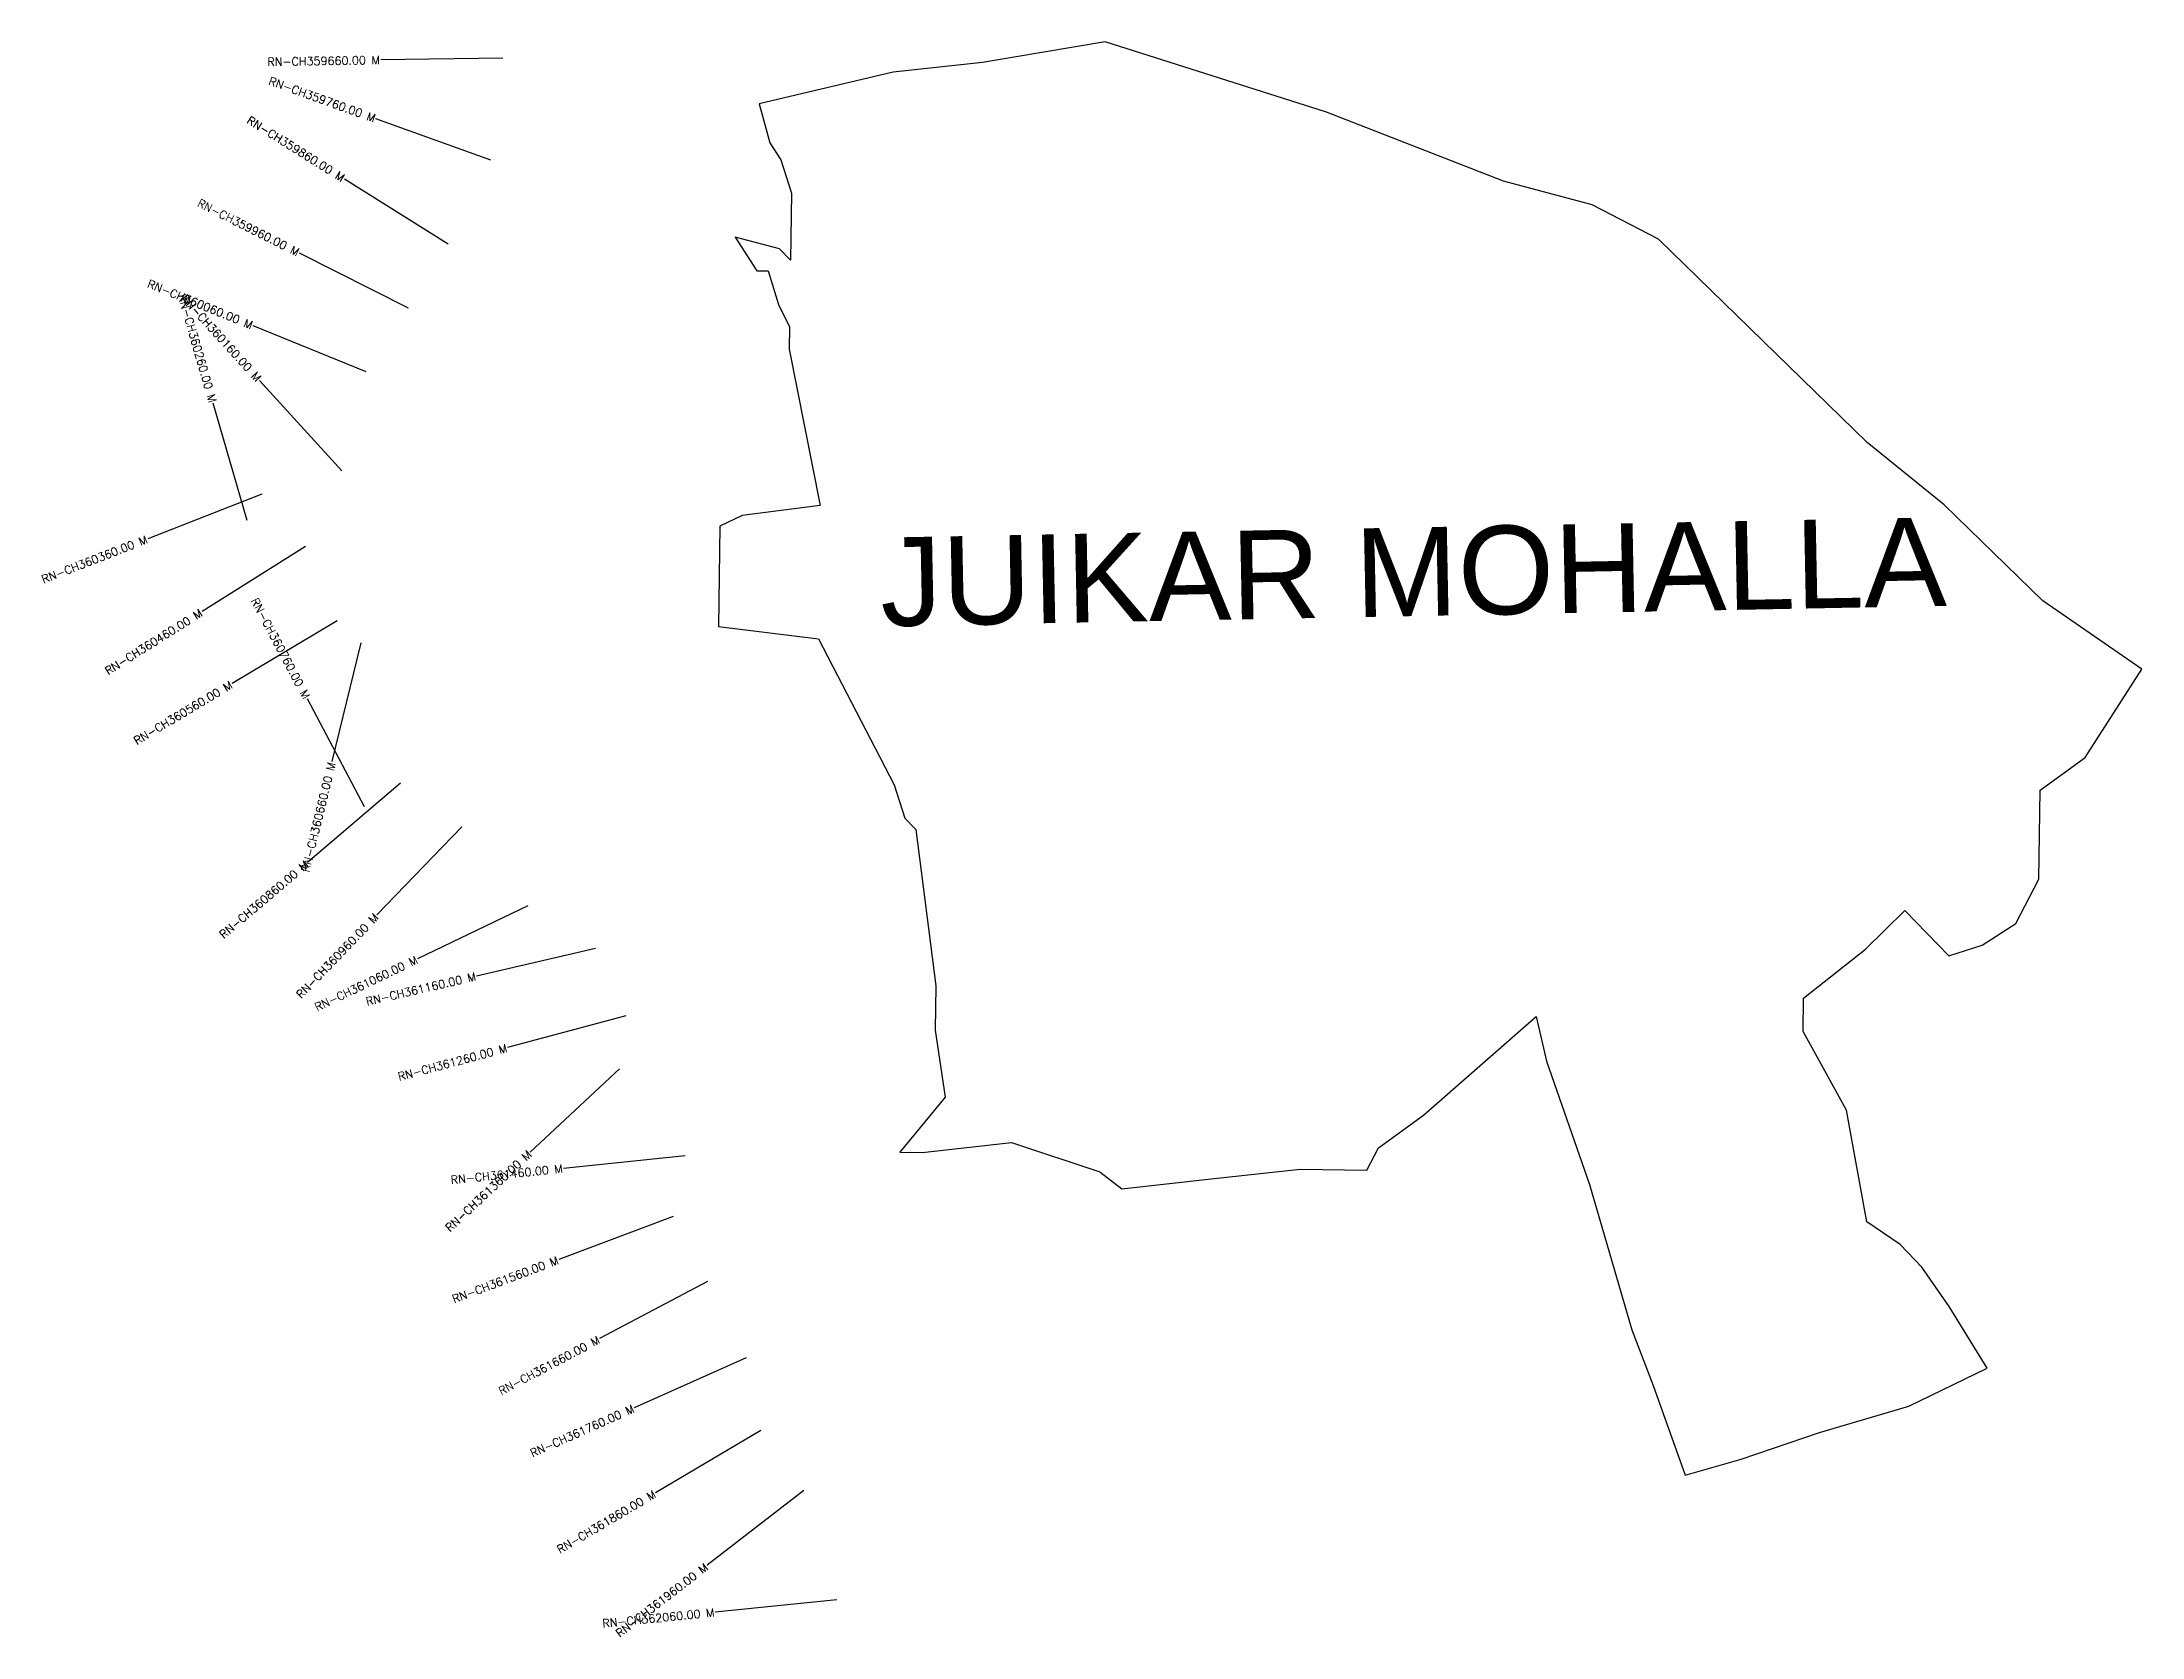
# Model space of a CAD drawing. Header units: metres. Extents: x 297133 to 299709, y 1971937 to 1973893.
import ezdxf
from ezdxf.enums import TextEntityAlignment as Align

# ---------------------------------------------------------------- set-up
doc = ezdxf.new("R2010")
doc.units = ezdxf.units.M
doc.header["$MEASUREMENT"] = 0
for name, color, linetype in [('CS', 134, 'Continuous'), ('CSMark', 6, 'Continuous'), ('VILLAGE BOUNDRY', 10, 'Continuous'), ('VILLAGE NAME', 250, 'Continuous')]:
    doc.layers.add(name, color=color, linetype=linetype)
doc.styles.get("Standard").update_dxf_attribs({"font": 'simplex.shx'})

msp = doc.modelspace()

# ---------------------------------------------------------------- linework, layer by layer
at = {"layer": 'CS'}
for p, q in [((297698.2, 1973873.8), (297548.3, 1973871.4)), ((297683.4, 1973748.4), (297542.3, 1973799.3)), ((297630.9, 1973645.7), (297503.7, 1973725.2)), ((297582.5, 1973567), (297448.6, 1973634.5)), ((297530.6, 1973488.8), (297391.7, 1973545.3)), ((297500.6, 1973367.5), (297399.7, 1973478.5)), ((297384.5, 1973306.4), (297342.8, 1973450.5)), ((297402.3, 1973338.7), (297262.5, 1973284.3)), ((297456.1, 1973274.8), (297329.1, 1973195)), ((297494.7, 1973183.6), (297365.9, 1973106.6)), ((297523.8, 1973156.6), (297488.5, 1973010.9)), ((297528.6, 1972955.5), (297458.3, 1973087.9)), ((297572.6, 1972984.3), (297458.4, 1972887.1)), ((297647.9, 1972930.9), (297543.7, 1972822.9)), ((297728.8, 1972833.9), (297593.6, 1972769.1)), ((297811.9, 1972781.8), (297665.8, 1972747.8)), ((297848.9, 1972698.9), (297704.1, 1972660.1)), ((297841.5, 1972634.1), (297731.8, 1972531.9)), ((297921.8, 1972527.4), (297772.6, 1972512)), ((297907.1, 1972453.1), (297766.8, 1972400.2)), ((297949.4, 1972373.4), (297816.9, 1972303.1)), ((297996.6, 1972279.4), (297859.5, 1972218.4)), ((298014.6, 1972190.4), (297885.4, 1972114.1)), ((298067.4, 1972116.8), (297948.7, 1972025.1)), ((298107.9, 1971982.6), (297958.7, 1971967.6))]:
    msp.add_line(p, q, dxfattribs=at)
at = {"layer": 'VILLAGE BOUNDRY'}
msp.add_lwpolyline([(299466.6, 1973325.7), (299372.1, 1973402.1), (299116.3, 1973651.6), (299035, 1973693.7), (298926.2, 1973722.6), (298709, 1973807.6), (298437.2, 1973893.5), (298286.6, 1973868.3), (298177.2, 1973856.3), (298012.9, 1973817.7), (298025.8, 1973769.7), (298039.2, 1973749), (298052.2, 1973707.9), (298051.1, 1973626), (298037.6, 1973639.8), (297983.2, 1973654.2), (298009.9, 1973612.9), (298023.6, 1973612.7), (298036.6, 1973571.6), (298049.9, 1973544.1), (298049.5, 1973516.8), (298087.7, 1973325.1), (297991.9, 1973312.8), (297964.5, 1973299.6), (297962.7, 1973176.7), (298085.3, 1973161.3), (298178.3, 1972982.5), (298191.4, 1972941.3), (298204.8, 1972927.5), (298229.4, 1972736), (298228.6, 1972681.4), (298241, 1972599.3), (298185.5, 1972531.8), (298212.8, 1972531.4), (298322.2, 1972543.5), (298430.9, 1972507.8), (298457.8, 1972486.9), (298567.2, 1972499), (298676.6, 1972511.1), (298758.5, 1972509.9), (298772.6, 1972537), (298827.8, 1972577.2), (298966.1, 1972698.1), (298978.9, 1972643.3), (299031.4, 1972492.3), (299083.4, 1972314.1), (299109.7, 1972245.5), (299149.1, 1972135.7), (299217.6, 1972155.1), (299313.6, 1972187.9), (299423.4, 1972220.5), (299519.6, 1972266.9), (299472.9, 1972342.6), (299439.5, 1972390.9), (299412.6, 1972418.6), (299372, 1972446.4), (299346.7, 1972583.3), (299293.5, 1972679.7), (299294, 1972720.6), (299370, 1972781), (299418.5, 1972828.1), (299472.3, 1972772.7), (299513.4, 1972785.7), (299554.8, 1972812.4), (299582.8, 1972866.6), (299584.4, 1972975.8), (299639.6, 1973016), (299709.4, 1973124.2), (299587.8, 1973207.9)], close=True, dxfattribs=at)

# ---------------------------------------------------------------- texts
at = {"layer": 'CSMark'}
for s, rotation, p in [('RN-CH359660.00 M', 0.9247, (297547.3, 1973871.4)), ('RN-CH359760.00 M', 340.1896, (297541.4, 1973799.6)), ('RN-CH359860.00 M', 327.9795, (297502.8, 1973725.8)), ('RN-CH359960.00 M', 333.2379, (297447.7, 1973634.9)), ('RN-CH360060.00 M', 337.8608, (297390.7, 1973545.7)), ('RN-CH360260.00 M', 286.1481, (297342.5, 1973451.5)), ('RN-CH360160.00 M', 312.2559, (297399.1, 1973479.2)), ('RN-CH360360.00 M', 21.2624, (297261.5, 1973283.9)), ('RN-CH360760.00 M', 297.9643, (297457.8, 1973088.8)), ('RN-CH360460.00 M', 32.1681, (297328.2, 1973194.4)), ('RN-CH360560.00 M', 30.8816, (297365.1, 1973106.1)), ('RN-CH360660.00 M', 76.3806, (297488.2, 1973009.9)), ('RN-CH360860.00 M', 40.4172, (297457.6, 1972886.4)), ('RN-CH360960.00 M', 46.0434, (297543, 1972822.2)), ('RN-CH361060.00 M', 25.6272, (297592.7, 1972768.6)), ('RN-CH361160.00 M', 13.0853, (297664.8, 1972747.6)), ('RN-CH361260.00 M', 15.0023, (297703.1, 1972659.8)), ('RN-CH361360.00 M', 42.9504, (297731, 1972531.2)), ('RN-CH361460.00 M', 5.8965, (297771.6, 1972511.9)), ('RN-CH361560.00 M', 20.6514, (297765.8, 1972399.8)), ('RN-CH361660.00 M', 27.9289, (297816, 1972302.6)), ('RN-CH361760.00 M', 24.0012, (297858.6, 1972218)), ('RN-CH361860.00 M', 30.5837, (297884.6, 1972113.6)), ('RN-CH361960.00 M', 37.6947, (297947.9, 1972024.5)), ('RN-CH362060.00 M', 5.7334, (297957.7, 1971967.5))]:
    msp.add_text(s, height=10, rotation=rotation, dxfattribs=at).set_placement(p, align=Align.MIDDLE_RIGHT)
at = {"layer": 'VILLAGE NAME', "insert": (298160.1, 1973285.5), "char_height": 108.748, "attachment_point": 1, "rotation": 1.1028}
msp.add_mtext_dynamic_manual_height_columns('{\\fArial|b0|i0|c0|p34;JUIKAR MOHALLA}', width=1571.314, gutter_width=543.7, heights=[0], dxfattribs=at)

doc.saveas('drawing.dxf')
